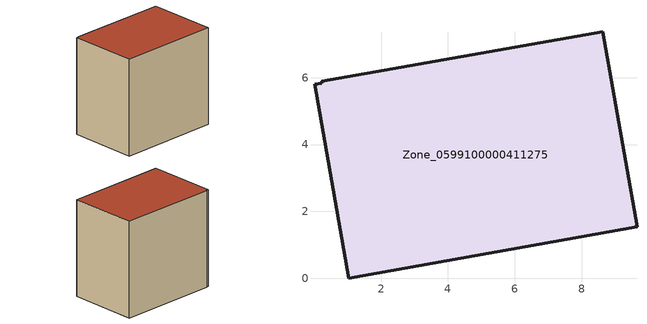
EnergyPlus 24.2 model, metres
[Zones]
Zone_0599100000411275
 floor ground (C_G): 0.01,5.8 0.23,5.84 0.23,5.9 8.63,7.38 9.66,1.54 1.03,0 z0
 wall outside (C_F): 9.66,1.54 8.63,7.38 0.23,5.9 0.23,5.84 0.01,5.8 1.03,0 9.66,1.54 z0:8.33
 roof outside (C_R): 0.23,5.84 0.01,5.8 1.03,0 9.66,1.54 8.63,7.38 0.23,5.9 z8.33
[BUILDING]
Pand.0599100000411275: North Axis=0; Terrain=City; Loads Convergence Tolerance Value=0.04; Temperature Convergence Tolerance Value=0.4; Solar Distribution=FullExterior; Maximum Number of Warmup Days=25; Minimum Number of Warmup Days=1
[Site:Location]
Rotterdam.The.Hague.AP_ZH_NLD Design_Conditions: Latitude=51.96; Longitude=4.45; Time Zone=1; Elevation=-4.5
[SITE:GROUNDTEMPERATURE:BUILDINGSURFACE]
18, 18, 18, 18, 18, 18, 18, 18, 18, 18, 18, 18
[MATERIAL] Thermal Absorptance=0.9; Solar Absorptance=0.7; Visible Absorptance=0.7
Name | Roughness | Thickness | Conductivity | Density | Specific Heat
G.TC.1992-2005 | MediumSmooth | 0.15 | 0.06 | 540 | 1210
F.TC.1992-2005 | Rough | 0.3 | 0.12 | 1920 | 840
R.TC.1992-2005 | MediumRough | 0.2 | 0.08 | 1500 | 1000
[CONSTRUCTION]
C_G: G.TC.1992-2005
C_F: F.TC.1992-2005
C_R: R.TC.1992-2005
[ZONE]
Zone_0599100000411275: Type=1; Multiplier=1; Ceiling Height=Autocalculate; Volume=Autocalculate; Floor Area=autocalculate; Part of Total Floor Area=Yes
[ZONEINFILTRATION:DESIGNFLOWRATE]
Infil_Zone_0599100000411275: Zone or ZoneList or Space or SpaceList=Zone_0599100000411275; Schedule=AlwaysOn; Design Flow Rate Calculation Method=Flow/Area; Flow Rate per Floor Area=0.0015; Constant Term Coefficient=1; Temperature Term Coefficient=0; Velocity Term Coefficient=0; Velocity Squared Term Coefficient=0
[HVACTEMPLATE:ZONE:IDEALLOADSAIRSYSTEM]
Zone_0599100000411275: Maximum Heating Supply Air Temperature=50; Minimum Cooling Supply Air Temperature=13; Maximum Heating Supply Air Humidity Ratio=0.0156; Minimum Cooling Supply Air Humidity Ratio=0.0077; Heating Limit=NoLimit; Cooling Limit=NoLimit; Dehumidification Control Type=ConstantSensibleHeatRatio; Cooling Sensible Heat Ratio=0.7; Dehumidification Setpoint=60; Humidification Control Type=None; Humidification Setpoint=30; Outdoor Air Method=None; Outdoor Air Flow Rate per Person=0.00944; Outdoor Air Flow Rate per Zone Floor Area=0; Outdoor Air Flow Rate per Zone=0; Demand Controlled Ventilation Type=None; Outdoor Air Economizer Type=NoEconomizer; Heat Recovery Type=None; Sensible Heat Recovery Effectiveness=0.7; Latent Heat Recovery Effectiveness=0.65
[ZONECONTROL:THERMOSTAT]
ThermostatControl_Zone_0599100000411275: Zone or ZoneList=Zone_0599100000411275; Control Type Schedule=DualSetpointControlType; Control 1=Thermostat_Zone_0599100000411275; Temperature Difference Between Cutout And Setpoint=0
[THERMOSTATSETPOINT:DUALSETPOINT]
Thermostat_Zone_0599100000411275: Heating Setpoint Temperature Schedule=HeatingSetpoint_Zone_0599100000411275; Cooling Setpoint Temperature Schedule=CoolingSetpoint_Zone_0599100000411275
[SCHEDULE:COMPACT]
HeatingSetpoint_Zone_0599100000411275: Through: 12/31, For: AllDays, Until: 24:00, 21
CoolingSetpoint_Zone_0599100000411275: Through: 12/31, For: AllDays, Until: 24:00, 24
DualSetpointControlType: Through: 12/31, For: AllDays, Until: 24:00, 4
AlwaysOn: Through: 12/31, For: AllDays, Until: 24:00, 1
